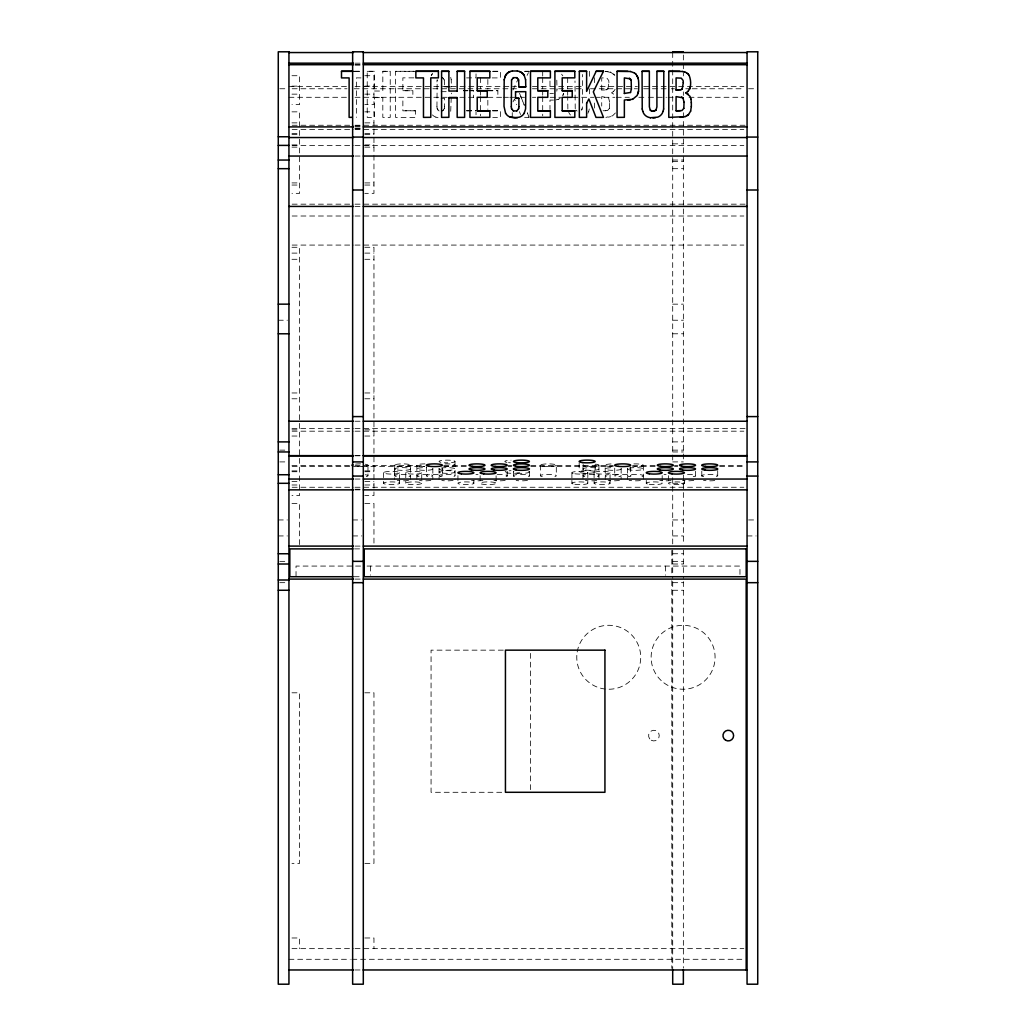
<?xml version="1.0" encoding="UTF-8"?>
<svg xmlns="http://www.w3.org/2000/svg" width="1036" height="1036" viewBox="0 0 1036 1036"><rect width="100%" height="100%" fill="white"/><g stroke="black" fill="none" stroke-linecap="round" stroke-linejoin="round"><path stroke-width="0.75" stroke-dasharray="5 3.75" d="M609.44 108.391L609.673 102.201M556.798 91.181L557.018 89.109M436.946 106.799L437.179 79.889M436.946 81.922L437.179 79.94M444.276 108.754L444.509 106.734M582.31 108.754L581.61 110.153L582.556 106.799L582.556 74.501M450.712 111.279L451.411 93.136M588.746 111.344L589.277 108.974M587.878 113.325L588.746 111.279M512.95 89.964L518.401 78.438M527.078 75.434L528.438 72.65M609.44 108.34L607.562 110.554L603.107 110.813M442.385 110.981L444.276 108.689M513.014 101.839L514.516 99.029L516.705 104.675M607.847 88.966L608.948 82.595M613.61 91.427L615.086 89.368M615.384 112.976L612.574 115.812L605.892 117.392M442.385 110.93L443.563 110.088M613.61 91.375L611.538 92.852L613.908 94.25M606.487 89.808L607.847 88.915M558.197 99.365L560.075 98.394M555.995 99.896L558.197 99.301M608.456 117.159L610.683 116.628M608.948 82.647L608.728 80.432L606.902 78.14L601.722 77.855L601.722 90.08L606.487 89.743M355.05 63.17L361.499 63.17M355.05 64.711L361.499 64.711M355.05 65.087L361.499 65.087M354.377 71.277L360.813 71.277M413.934 71.277L395.558 71.277L395.558 117.392L415.462 117.392L415.462 110.748L402.862 110.748M492.786 71.277L500.44 71.277L500.44 77.907L489.419 77.907M524.734 71.277L529.111 71.277M354.377 71.329L360.813 71.329M367.223 71.329L374.514 71.329M382.815 71.329L390.235 71.329M395.558 71.329L415.462 71.329M492.786 71.329L500.44 71.329M524.734 71.329L529.111 71.329M291.984 75.719L299.598 75.719L299.598 104.558L291.984 104.558M364.827 75.719L373.957 75.719L373.957 104.558L364.827 104.558M360.994 77.907L356.41 77.855L356.41 117.392M413.882 77.855L402.862 77.855L402.862 90.741L412.872 90.741M466.576 77.907L476.029 77.855L476.029 73.906M291.984 86.13L299.598 86.13M364.827 86.13L373.957 86.13M288.94 86.376L346.982 86.376M355.05 86.376L516.485 86.376M532.413 86.376L584.213 86.376M600.142 86.376L637.412 86.376M643.68 86.376L743.835 86.376M444.509 86.804L451.411 86.804M279.798 88.759L287.412 88.759M292.165 88.759L346.982 88.759M354.17 88.759L516.485 88.759M532.413 88.759L584.213 88.759M590.468 88.759L637.412 88.759M643.68 88.759L669.67 88.759M671.276 88.759L674.501 88.759M685.793 88.759L690.623 88.759M692.242 88.759L743.835 88.759M748.588 88.759L756.202 88.759M601.722 90.028L604.571 90.028M402.862 90.689L412.872 90.689L412.872 97.319M463.416 90.689L467.715 90.689M469.14 90.689L473.439 90.689L473.439 97.319M487.839 90.689L497.863 90.689L497.863 97.319M463.416 90.741L467.715 90.741M469.14 90.741L473.439 90.741M487.839 90.741L497.863 90.741M374.514 91.013L382.815 91.064L382.815 71.277L390.235 71.277L390.235 117.392L382.815 117.392L382.815 97.591L374.514 97.591L374.514 117.392L367.223 117.392L367.223 71.277L374.514 71.277L374.514 91.064M441.194 91.673L447.034 91.673M549.986 93.499L553.444 93.447M291.984 94.147L299.598 94.147M364.827 94.147L373.957 94.147M288.94 97.293L346.982 97.293M355.05 97.293L447.151 97.293M459.855 97.293L475.977 97.293M487.839 97.319L501.968 97.293M503.392 97.293L508.417 97.293M509.841 97.293L514.866 97.293M521.134 97.293L524.553 97.293M532.413 97.293L535.832 97.293M550.155 97.293L561.434 97.293M572.921 97.293L593.887 97.293M595.299 97.293L614.84 97.293M616.265 97.293L629.357 97.293M638.836 97.293L647.099 97.293M648.51 97.293L666.446 97.293M668.052 97.293L674.501 97.293M689.018 97.293L743.835 97.293M374.514 97.643L382.815 97.643M441.194 98.303L444.509 98.303L444.509 106.799M553.444 100.078L549.986 100.078L549.986 109.518M466.576 110.748L476.029 110.748M492.566 110.748L500.44 110.748L500.44 117.392L492.786 117.392M603.107 110.748L605.892 110.748M415.462 110.813L402.862 110.813L402.862 97.267M466.576 110.813L476.029 110.813M492.566 110.813L500.44 110.813M291.984 111.849L299.598 111.849L299.598 193.356L291.984 193.356M364.827 111.849L373.957 111.849L373.957 193.356L364.827 193.356M524.617 117.327L529.111 117.392L527.324 112.82L529.111 117.392M291.984 122.87L299.598 122.87M364.827 122.87L373.957 122.87M292.165 125.252L353.431 125.252M355.05 125.252L747.06 125.252M355.05 126.016L361.499 126.016M355.05 126.91L361.499 126.91M355.05 128.399L361.499 128.399M355.05 128.788L361.499 128.788M292.165 129.552L353.431 129.552M355.05 129.552L743.835 129.552M291.984 133.411L299.598 133.411M364.827 133.411L373.957 133.411M291.984 134.576L299.598 134.576M364.827 134.576L373.957 134.576M672.701 143.849L683.359 143.849M291.984 144.911L299.598 144.911M364.827 144.911L373.957 144.911M292.165 145.416L353.431 145.416M355.05 145.416L743.835 145.416M291.984 147.138L299.598 147.138M364.827 147.138L373.957 147.138M355.05 156.047L361.499 156.047M672.701 160.049L683.359 160.049M672.701 161.59L683.359 161.59M672.701 168.674L683.359 168.674M291.984 182.919L299.598 182.919M364.827 182.919L373.957 182.919M291.984 185.043L299.598 185.043M364.827 185.043L373.957 185.043M292.165 204.17L353.431 204.17M355.05 204.17L747.06 204.17M355.05 206.423L361.499 206.423M292.165 216.006L353.431 216.006M355.05 216.006L743.835 216.006M292.165 245.079L353.431 245.079M355.05 245.079L743.835 245.079M291.984 247.28L299.598 247.28L299.598 495.493L291.984 495.493M364.827 247.28L373.957 247.28L373.957 495.493L364.827 495.493M291.984 253.108L299.598 253.108M364.827 253.108L373.957 253.108M291.984 259.298L299.598 259.298M364.827 259.298L373.957 259.298M672.701 304.157L683.359 304.157M278.27 320.228L287.412 320.228M672.701 320.228L683.359 320.228M672.701 333.786L683.359 333.786M291.984 392.968L299.598 392.968M364.827 392.968L373.957 392.968M291.984 398.782L299.598 398.782M364.827 398.782L373.957 398.782M355.05 421.238L361.499 421.238M291.984 428.632L353.431 428.632M355.05 428.632L747.06 428.632M291.984 429.849L299.598 429.849M364.827 429.849L373.957 429.849M292.165 431.183L353.431 431.183M355.05 431.183L743.835 431.183M291.984 436.039L299.598 436.039M364.827 436.039L373.957 436.039M672.701 441.893L683.359 441.893M279.798 450.142L287.412 450.142M672.701 450.142L683.359 450.142M672.701 451.955L683.359 451.955M355.05 455.633L361.499 455.633M355.05 455.788L361.499 455.788M279.798 461.901L287.412 461.901M672.701 461.901L683.359 461.901M291.984 465.41L353.431 465.41M355.05 465.41L424.579 465.41M443.732 465.41L468.117 465.41M508.223 465.41L511.642 465.41M530.808 465.41L613.234 465.41M632.582 465.41L655.153 465.41M674.501 465.41L677.725 465.41M719.657 465.41L743.835 465.41M292.165 466.446L424.579 466.446M443.732 466.446L468.117 466.446M508.223 466.446L511.642 466.446M530.808 466.446L613.234 466.446M632.582 466.446L655.153 466.446M674.501 466.446L677.725 466.446M719.657 466.446L743.835 466.446M291.984 470.888L299.598 470.888M364.827 470.888L373.957 470.888M291.984 471.717L299.598 471.717M364.827 471.717L373.957 471.717M355.05 479.046L361.499 479.046M291.984 481.39L299.598 481.39M364.827 481.39L373.957 481.39M672.701 483.307L683.359 483.307M291.984 484.99L299.598 484.99M364.827 484.99L373.957 484.99M292.165 487.257L353.431 487.257M355.05 487.257L743.835 487.257M355.05 489.251L361.499 489.251M355.05 489.86L361.499 489.86M291.984 503.457L299.598 503.457L299.598 546.101M364.827 503.457L373.957 503.457L373.957 544.522M278.27 519.955L287.412 519.955M352.641 519.955L361.784 519.955M672.701 519.955L683.359 519.955M748.588 519.955L756.202 519.955M278.27 535.936L287.412 535.936M352.641 535.936L361.784 535.936M672.701 535.936L683.359 535.936M747.06 535.936L756.202 535.936M355.05 546.101L361.499 546.101M354.571 548.886L361.046 548.886M672.701 553.755L683.359 553.755M279.798 561.357L287.412 561.357M672.701 561.357L683.359 561.357M672.701 564.011L683.359 564.011M360.593 566.07L296.037 566.07L296.037 576.728M367.042 566.07L739.963 566.07L739.963 575.2M354.144 576.728L361.046 576.728M355.167 579.098L361.629 579.098M279.798 582.672L287.412 582.672M672.701 582.672L683.359 582.672M672.701 590.261L683.359 590.261M503.289 650.155L431.067 650.155L431.067 792.294L503.289 792.294M291.984 692.799L299.598 692.799L299.598 863.364L291.984 863.364M364.827 692.799L373.957 692.799L373.957 863.364L364.827 863.364M291.984 937.981L299.598 937.981L299.598 948.639M364.827 937.981L373.957 937.981L373.957 948.639M291.984 948.639L353.431 948.639M355.05 948.639L743.835 948.639M288.94 959.297L350.207 959.297M351.826 959.297L743.835 959.297M355.05 969.968L361.629 969.968M605.425 71.277L612.172 72.792M605.425 71.329L608.054 71.497M435.858 117.107L438.034 117.728M610.308 71.924L614.788 75.408M575.938 110.153L577.117 111.059M436.946 106.734L437.179 108.754L439.07 110.981M442.385 77.609L444.276 79.94M442.385 77.674L443.563 78.516M613.649 73.88L614.788 75.356M561.603 74.178L562.794 75.848M437.179 108.689L437.891 110.088M568.388 111.279L569.256 113.325A8.728 8.651 0 0 0 570.473 114.983M519.554 93.305L524.333 105.322L519.554 93.357M519.424 111.681L520.525 114.556M450.712 77.389L451.23 79.759M575.226 108.819L574.993 80.963M444.276 79.889L444.509 86.856L451.411 86.856L451.23 79.694M556.798 80.173L557.018 89.161M609.673 102.253L608.585 97.824L601.722 96.607L601.722 106.086M567.87 109.026L567.689 96.775M717.702 470.629L717.702 476.638M701.786 471.134L701.812 479.344M695.544 471.225L695.493 476.34M684.42 480.328L684.42 483.333A7.99 1.347 0 0 1 672.001 484.369A7.99 1.347 0 0 1 672.908 482.038A7.99 1.347 0 0 1 684.42 483.333M683.359 55.012L683.359 75.9M683.359 91.88L683.359 95.403M683.359 112.717L683.359 462.587M683.359 475.058L683.359 544.56M683.359 550.09L683.359 578.412M683.359 581.623L683.359 968.077M672.701 52.551L672.701 462.587M672.701 477.674L672.701 544.56M672.701 550.09L672.701 578.412M672.701 581.623L672.701 969.968M671.807 550.44L671.807 576.728M671.807 580.704L671.807 968.349M668.466 475.654L668.466 483.152M665.591 566.07L665.591 575.2M662.185 475.602L662.185 483.1M646.283 480.38L646.283 483.385M643.356 465.332L643.33 479.642M630.665 466.835L630.665 475.848M627.415 468.13L627.44 479.344M621.173 468.233L621.121 479.344M614.724 468.13L614.724 475.641M610.049 472.83A7.99 1.347 0 0 1 597.63 473.866A7.99 1.347 0 0 1 598.536 471.522A7.99 1.347 0 0 1 610.049 472.83L610.049 478.826M610.049 480.328L610.049 483.333A7.99 1.347 0 0 1 597.63 484.369A7.99 1.347 0 0 1 598.536 482.038A7.99 1.347 0 0 1 610.049 483.333M611.059 463.934A7.99 1.347 0 0 0 605.179 465.242L605.231 479.642M598.925 465.371L598.963 479.461M595.156 464.542L595.156 472.04A7.99 1.347 0 0 1 582.892 473.128A7.99 1.347 0 0 1 583.449 470.797A7.99 1.347 0 0 1 595.156 472.04M594.418 77.635L594.418 84.033M594.418 103.043L594.418 109.44M594.094 472.649L594.094 483.152M589.445 71.277L589.445 79.306M589.445 88.811L589.445 96.84M587.813 472.597L587.813 483.1M583.009 465.099L582.983 479.526M579.176 462.924L579.176 471.937M571.911 472.882L571.911 478.891M571.911 480.38L571.911 483.385M567.689 77.648L567.689 88.863M567.689 90.404L567.689 95.247M556.306 465.332A7.99 1.347 0 0 1 543.809 466.342A7.99 1.347 0 0 1 544.884 464.011A7.99 1.347 0 0 1 556.306 465.332L556.306 475.848M549.986 80.976L549.986 88.824M542.696 71.277L542.696 76.042M542.696 77.635L542.696 88.798M542.696 90.339L542.696 95.157M542.696 96.685L542.696 115.799M540.365 465.125L540.365 475.641M530.561 653.392L530.561 792.294M529.422 471.238L529.396 476.392M513.429 471.238L513.455 476.586M512.263 112.613L512.263 117.392M507.213 471.25L507.2 476.405M496.102 475.809L496.102 483.307A7.99 1.347 0 0 1 483.786 484.382A7.99 1.347 0 0 1 484.459 482.038A7.99 1.347 0 0 1 496.102 483.307M487.839 79.513L487.839 89.135M487.839 100.259L487.839 109.311M480.549 77.635L480.549 88.798M480.549 90.339L480.549 95.157M480.549 96.685L480.549 115.799M480.134 475.679L480.134 483.177M476.029 112.069L476.029 114.75M473.866 480.367L473.866 483.359A7.99 1.347 0 0 1 461.318 484.356A7.99 1.347 0 0 1 462.535 482.025A7.99 1.347 0 0 1 473.866 483.359M457.938 475.628L457.938 483.126M455.011 461.616L455.037 479.396M442.346 468.142L442.346 475.654M439.07 468.233L439.083 479.59M432.841 468.246L432.828 479.409M426.392 466.822L426.392 475.835M421.73 472.805A7.99 1.347 0 0 1 409.427 473.879A7.99 1.347 0 0 1 410.088 471.535A7.99 1.347 0 0 1 421.73 472.805L421.73 483.307A7.99 1.347 0 0 1 409.427 484.382A7.99 1.347 0 0 1 410.088 482.038A7.99 1.347 0 0 1 421.73 483.307M424.941 463.882A7.99 1.347 0 0 0 416.86 465.216L416.873 479.577M410.58 465.41A7.99 1.347 0 0 1 397.798 466.304A7.99 1.347 0 0 1 399.546 463.986A7.99 1.347 0 0 1 410.58 465.41L410.632 479.435M405.762 472.675L405.762 483.177M399.507 472.856A7.99 1.347 0 0 1 386.946 473.84A7.99 1.347 0 0 1 388.163 471.51A7.99 1.347 0 0 1 399.507 472.856L399.507 478.865M399.507 480.367L399.507 483.359A7.99 1.347 0 0 1 386.946 484.356A7.99 1.347 0 0 1 388.163 482.025A7.99 1.347 0 0 1 399.507 483.359M394.716 465.06L394.716 475.576M394.651 469.036L394.651 479.551M383.579 472.623L383.579 483.126M370.409 566.07L370.409 575.2M367.974 465.151L367.974 475.654M435.858 117.159A8.728 8.651 0 0 1 432.439 114.918M577.194 651.981A31.986 31.986 0 0 1 628.722 632.297A31.986 31.986 0 0 1 620.797 686.894A31.986 31.986 0 0 1 577 653.353M365.268 474.721A7.99 1.347 0 0 1 366.019 476.625M365.268 464.219A7.99 1.347 0 0 1 364.439 466.355M362.574 466.511A7.99 1.347 0 0 1 354.726 466.252M355.555 464.115A7.99 1.347 0 0 1 361.564 463.908M542.255 476.625A7.99 1.347 0 0 1 542.618 474.799A7.99 1.347 0 0 1 553.405 474.695A7.99 1.347 0 0 1 554.92 476.508M396.322 476.573A7.99 1.347 0 0 1 397.215 474.747A7.99 1.347 0 0 1 408.016 474.747A7.99 1.347 0 0 1 409.013 476.56M419.127 476.69A7.99 1.347 0 0 1 418.79 474.864A7.99 1.347 0 0 1 429.513 474.643A7.99 1.347 0 0 1 431.727 476.43M424.76 466.589A7.99 1.347 0 0 1 416.86 465.216M440.132 476.418A7.99 1.347 0 0 1 447.06 474.384A7.99 1.347 0 0 1 453.988 476.418M444.988 463.934A7.99 1.347 0 0 1 455.05 465.229A7.99 1.347 0 0 1 444.988 466.537M408.521 480.406A7.99 1.347 0 0 1 397.228 480.484M430.834 480.393A7.99 1.347 0 0 1 419.541 480.497M432.828 468.907A7.99 1.347 0 0 1 424.63 470.331A7.99 1.347 0 0 1 416.912 468.829A7.99 1.347 0 0 1 426.456 467.663M453.095 480.38A7.99 1.347 0 0 1 441.815 480.51M441.025 468.104A7.99 1.347 0 0 1 454.053 468.337A7.99 1.347 0 0 1 448.303 470.318A7.99 1.347 0 0 1 439.212 468.725M440.883 462.341A7.99 1.347 0 0 1 444.405 460.204A7.99 1.347 0 0 1 455.05 461.499A7.99 1.347 0 0 1 444.237 462.742M595.635 464.141A7.99 1.347 0 0 1 597.85 465.928A7.99 1.347 0 0 1 587.516 466.446A7.99 1.347 0 0 1 583.488 464.763M611.162 466.537A7.99 1.347 0 0 1 605.179 465.242M633.902 463.908A7.99 1.347 0 0 1 643.369 465.151A7.99 1.347 0 0 1 634.796 466.576M621.121 468.842A7.99 1.347 0 0 1 613.364 470.331A7.99 1.347 0 0 1 605.205 468.894A7.99 1.347 0 0 1 614.387 467.65M584.783 476.599A7.99 1.347 0 0 1 585.379 474.773A7.99 1.347 0 0 1 596.179 474.721A7.99 1.347 0 0 1 597.461 476.534M606.28 476.418A7.99 1.347 0 0 1 608.559 474.643A7.99 1.347 0 0 1 619.269 474.864A7.99 1.347 0 0 1 618.868 476.69M641.996 476.495A7.99 1.347 0 0 0 640.442 474.695A7.99 1.347 0 0 0 629.668 474.799A7.99 1.347 0 0 0 629.331 476.625A7.99 1.347 0 0 0 627.777 474.695A7.99 1.347 0 0 0 616.99 474.799A7.99 1.347 0 0 0 616.627 476.625M628.943 468.181A7.99 1.347 0 0 1 642.035 468.233A7.99 1.347 0 0 1 637.282 470.292A7.99 1.347 0 0 1 627.44 468.842M640.39 480.549A7.99 1.347 0 0 1 629.15 480.341M619.424 480.341A7.99 1.347 0 0 1 608.184 480.549M596.749 480.432A7.99 1.347 0 0 1 585.444 480.471M510.411 462.768A7.99 1.347 0 0 1 508.521 462.626M506.915 462.393A7.99 1.347 0 0 1 511.046 460.165M519.554 472.714A7.99 1.347 0 0 1 511.434 473.322A7.99 1.347 0 0 1 504.998 472.286M505.167 471.587A7.99 1.347 0 0 1 506.034 471.263M509.077 470.797A7.99 1.347 0 0 1 511.046 470.668M427.726 476.495A7.99 1.347 0 0 1 429.37 474.682A7.99 1.347 0 0 1 440.145 474.812A7.99 1.347 0 0 1 440.378 476.625M475.925 474.397A7.99 1.347 0 0 1 478.023 474.397M497.241 474.436A7.99 1.347 0 0 1 505.62 474.928A7.99 1.347 0 0 1 506.099 476.43M514.504 476.418A7.99 1.347 0 0 1 521.432 474.384A7.99 1.347 0 0 1 528.347 476.418M482.893 480.406A7.99 1.347 0 0 1 471.587 480.484M505.192 480.393A7.99 1.347 0 0 1 493.913 480.497M527.453 480.38A7.99 1.347 0 0 1 516.174 480.51M528.71 471.432A7.99 1.347 0 0 1 521.691 473.335A7.99 1.347 0 0 1 513.947 471.51M664.037 474.41A7.99 1.347 0 0 1 666.122 474.397M687.503 474.384A7.99 1.347 0 0 1 694.91 475.213A7.99 1.347 0 0 1 693.226 476.69M703.69 476.625A7.99 1.347 0 0 1 704.027 474.799A7.99 1.347 0 0 1 714.814 474.695A7.99 1.347 0 0 1 716.355 476.495M714.749 480.549A7.99 1.347 0 0 1 703.522 480.341M693.783 480.341A7.99 1.347 0 0 1 682.543 480.549M671.121 480.432A7.99 1.347 0 0 1 659.815 480.471M563.636 93.564L562.794 95.519L563.636 93.616M432.439 73.802A8.728 8.651 0 0 0 431.222 75.46A8.728 8.651 0 0 1 432.439 73.75M651.255 740.222A5.335 5.335 0 0 0 659.246 735.599A5.335 5.335 0 0 0 651.255 730.989A5.335 5.335 0 0 0 651.255 740.222M397.228 469.981A7.99 1.347 0 0 0 410.45 469.282A7.99 1.347 0 0 0 400.259 467.702A7.99 1.347 0 0 0 397.228 469.981M442.398 473.089A7.99 1.347 0 0 0 455.011 472.118A7.99 1.347 0 0 0 443.758 470.758A7.99 1.347 0 0 0 442.398 473.089M585.444 469.968A7.99 1.347 0 0 0 598.743 469.308A7.99 1.347 0 0 0 588.733 467.689A7.99 1.347 0 0 0 585.444 469.968M574.838 473.789A7.99 1.347 0 0 0 587.762 472.947A7.99 1.347 0 0 0 577 471.484A7.99 1.347 0 0 0 574.838 473.789M574.838 484.291A7.99 1.347 0 0 0 587.762 483.449A7.99 1.347 0 0 0 577 481.986A7.99 1.347 0 0 0 574.838 484.291M649.209 484.291A7.99 1.347 0 0 0 662.134 483.449A7.99 1.347 0 0 0 651.359 481.986A7.99 1.347 0 0 0 649.209 484.291M663.843 682.802A31.986 31.986 0 0 0 714.84 661.175A31.986 31.986 0 0 0 670.616 627.829A31.986 31.986 0 0 0 663.843 682.802"/><path stroke-width="1.5" d="M504.195 79.694L504.014 106.332L505.581 113.261M663.636 109.026L663.817 71.277L656.915 71.277L656.915 106.863L655.969 110.217L653.133 111.331L650.297 110.217L649.352 106.799L649.352 71.277L642.061 71.277L642.229 109.026M691.336 106.41L690.636 111.163M687.982 91.427C691.621 87.024 691.09 80.355 689.147 75.356M683.812 108.391L684.045 102.201M631.39 89.109L630.497 92.515M511.551 79.889L511.318 106.799M518.635 108.754L518.881 106.734M632.569 99.365L637.153 95.519L638.513 91.272A67.832 67.275 0 0 0 638.513 80.083L637.153 75.783M638.008 93.616L638.513 91.323M504.195 79.759L505.581 75.408A8.728 8.651 0 0 1 510.217 71.497L512.406 70.94M663.118 111.344L663.636 108.974M689.445 89.368L690.313 86.752M504.713 77.441L505.581 75.46A8.728 8.651 0 0 1 510.217 71.549M524.203 113.261L525.602 108.909L525.77 91.673L515.552 91.725M663.118 111.279L662.25 113.325A8.728 8.651 0 0 1 657.614 117.172L650.44 117.728M690.636 111.098L688.513 114.595L685.042 116.692M596.179 71.277L603.47 71.329L596.179 71.277L586.622 91.401L586.622 71.277L579.331 71.277L579.331 117.392L586.622 117.327L586.622 103.186M603.47 71.277L593.33 91.854L603.47 117.392L595.985 117.392L588.888 98.977L586.622 103.237M511.551 79.94L513.442 77.609M683.812 108.34L681.934 110.554L676.081 110.813L676.081 96.607L682.944 97.824L684.045 102.253M518.635 108.689L516.744 110.981M682.219 88.966L683.307 82.595M686.946 115.76L688.513 114.53M655.969 110.153L653.133 111.279M690.999 99.184L689.976 96.309L685.897 92.852L687.982 91.375M630.497 92.463L624.358 93.447M680.846 89.808L682.219 88.915M510.217 117.159L514.892 117.91L519.567 117.107A8.728 8.651 0 0 0 524.203 113.209M630.354 71.51L617.067 71.277L617.067 117.392L624.358 117.327L624.358 100.026L632.569 99.301M682.426 71.497L668.79 71.277L668.79 117.392L685.042 116.628M513.442 77.674L516.744 77.674M516.744 110.93L513.442 110.93M683.307 82.647L683.087 80.432L681.261 78.14L676.081 77.907L676.081 90.08L680.846 89.743M512.406 70.992L517.391 70.992M517.391 117.664L510.217 117.107A8.728 8.651 0 0 1 505.581 113.209M652.939 117.923L655.425 117.728M627.803 100.026L630.354 99.844M680.263 117.327L682.815 117.159M672.701 51.8L683.359 51.8M288.94 52.551L353.431 52.551M363.105 52.551L747.06 52.551M288.94 63.17L353.431 63.17M363.299 63.17L747.06 63.17M288.94 64.711L353.431 64.711M363.299 64.711L747.06 64.711M352.771 71.277L341.491 71.277L341.491 77.907L349.119 77.907L349.119 117.392L352.033 117.327M341.491 71.329L352.771 71.329M415.85 71.329L438.409 71.329M441.582 71.329L448.886 71.329M457.174 71.329L464.607 71.329M469.93 71.329L489.821 71.329M530.497 71.329L550.388 71.329M554.907 71.329L574.812 71.329M579.331 71.329L586.622 71.329M617.067 71.329L627.803 71.277M642.061 71.329L649.352 71.329M656.915 71.329L663.817 71.329M668.79 71.329L679.797 71.277M518.881 86.804L525.77 86.804M676.081 90.028L678.93 90.028M477.22 90.689L487.244 90.689L487.244 97.319L477.22 97.319L477.22 110.813L489.821 110.813M537.788 90.689L547.798 90.689L547.798 97.319L537.788 97.319L537.788 110.813L550.388 110.813M562.211 90.689L572.222 90.689L572.222 97.319L562.211 97.319L562.211 110.813L574.812 110.813M487.244 90.741L477.22 90.741L477.22 77.855L489.821 77.907L489.821 71.277L469.93 71.277L469.93 117.392L489.821 117.327L489.821 110.748L477.22 110.748M547.798 90.741L537.788 90.741L537.788 77.855L550.388 77.907L550.388 71.277L530.497 71.277L530.497 117.392L550.388 117.327L550.388 110.748L537.788 110.748M572.222 90.741L562.211 90.741L562.211 77.855L574.812 77.855L574.812 71.277L554.907 71.277L554.907 117.392L574.812 117.327L574.812 110.748L562.211 110.748M457.174 91.013L448.886 91.064L448.886 71.277L441.582 71.277L441.582 117.392L448.886 117.327L448.886 97.591L457.174 97.591L457.174 117.392L464.607 117.392L464.607 71.277L457.174 71.277L457.174 91.064M448.886 97.643L457.174 97.643M515.552 91.673L515.552 98.303L518.881 98.252L518.881 106.799M515.552 98.303L518.881 98.303M676.081 110.748L680.263 110.748M288.94 126.91L353.431 126.91M363.299 126.91L747.06 126.91M278.27 136.765L288.94 136.765M352.641 137.076L363.299 137.076M747.06 137.076L757.73 137.076M288.94 137.542L353.431 137.542M363.299 137.542L747.06 137.542M278.27 145.39L288.94 145.39M288.94 156.047L353.431 156.047M363.299 156.047L747.06 156.047M278.27 160.049L288.94 160.049M278.27 168.674L288.94 168.674M352.641 190.002L363.299 190.002M747.06 190.002L757.73 190.002M288.94 206.423L353.431 206.423M363.299 206.423L747.06 206.423M278.27 304.157L288.94 304.157M278.27 333.786L288.94 333.786M352.641 416.589L363.299 416.589M747.06 416.589L757.73 416.589M288.94 421.238L353.431 421.238M363.299 421.238L747.06 421.238M278.27 441.893L288.94 441.893M278.27 451.955L288.94 451.955M288.94 455.633L353.431 455.633M363.299 455.633L747.06 455.633M288.94 455.788L353.431 455.788M363.299 455.788L747.06 455.788M352.641 461.901L363.299 461.901M747.06 461.901L757.73 461.901M278.27 474.734L288.94 474.734M352.641 476.068L363.299 476.068M747.06 476.068L757.73 476.068M288.94 479.046L353.431 479.046M363.299 479.046L747.06 479.046M278.27 483.307L288.94 483.307M288.94 489.86L353.431 489.86M363.299 489.86L747.06 489.86M288.94 546.101L353.431 546.101M363.299 546.101L747.06 546.101M352.952 548.886L289.821 548.886L289.821 576.728L352.952 576.728M278.27 553.755L288.94 553.755M352.641 561.357L363.299 561.357M747.06 561.357L757.73 561.357M278.27 564.011L288.94 564.011M288.94 579.098L353.561 579.098M363.299 579.098L746.179 579.098L746.179 969.968M278.27 580.005L288.94 580.005M352.641 582.672L363.299 582.672M747.06 582.672L757.73 582.672M278.27 590.261L288.94 590.261M288.94 969.968L353.561 969.968M363.105 969.968L747.06 969.968M682.426 71.445L684.667 71.989M630.354 71.458L634.433 72.96M517.391 70.94L519.567 71.562A8.728 8.651 0 0 1 524.203 75.408L525.602 79.759M650.44 117.793L648.264 117.172A8.728 8.651 0 0 1 643.628 113.325L642.76 111.279M684.667 71.924L686.531 72.792M688.28 94.198L685.897 92.852M681.494 96.97L682.944 97.824M629.37 78.101L631.17 80.225M630.497 78.904L624.358 77.907L624.358 93.499M650.297 110.153L651.476 110.994M513.442 110.981L511.551 108.689M516.744 77.609L518.635 79.94M686.531 72.74L688.021 73.932M634.433 72.908L635.962 74.229M688.021 73.88L689.147 75.408M635.962 74.178L638.008 77.804M642.229 108.974L642.76 111.344M511.318 106.734L511.551 108.754M518.635 79.889L518.881 86.856L525.77 86.856L525.602 79.694M631.17 80.173L631.39 89.161M690.999 99.132L691.336 102.719M691.336 102.655L691.336 106.462M683.359 969.657L683.359 984.2L672.701 984.2L672.701 969.657M352.434 465.669A7.99 1.347 0 0 1 352.836 464.633M519.567 71.549A8.728 8.651 0 0 1 524.203 75.46M288.94 51.8L278.27 51.8L278.27 984.2L288.94 984.2L288.94 51.8M363.299 51.8L352.641 51.8L352.641 984.2L363.299 984.2L363.299 51.8M757.73 51.8L747.06 51.8L747.06 984.2L757.73 984.2L757.73 51.8M438.409 71.277L415.85 71.277L415.85 77.907L423.478 77.907L423.478 117.392L430.782 117.327L430.782 77.855L438.409 77.855L438.409 71.277M746.179 548.886L364.193 548.886L364.193 576.728L746.179 576.728L746.179 548.886M604.933 650.155L505.438 650.155L505.438 792.294L604.933 792.294L604.933 650.155M429.098 466.252A7.99 1.347 0 0 0 442.217 465.501A7.99 1.347 0 0 0 431.805 463.96A7.99 1.347 0 0 0 429.098 466.252M618.181 466.342A7.99 1.347 0 0 0 630.665 465.332A7.99 1.347 0 0 0 619.243 464.011A7.99 1.347 0 0 0 618.181 466.342M472.17 466.304A7.99 1.347 0 0 0 484.939 465.41A7.99 1.347 0 0 0 473.918 463.986A7.99 1.347 0 0 0 472.17 466.304M495.143 466.394A7.99 1.347 0 0 0 507.213 465.255A7.99 1.347 0 0 0 495.299 464.05A7.99 1.347 0 0 0 495.143 466.394M515.773 466.187A7.99 1.347 0 0 0 529.15 465.578A7.99 1.347 0 0 0 519.36 463.934A7.99 1.347 0 0 0 515.773 466.187M471.587 469.981A7.99 1.347 0 0 0 484.809 469.282A7.99 1.347 0 0 0 474.63 467.702A7.99 1.347 0 0 0 471.587 469.981M493.913 469.994A7.99 1.347 0 0 0 507.044 469.256A7.99 1.347 0 0 0 496.697 467.702A7.99 1.347 0 0 0 493.913 469.994M516.174 470.007A7.99 1.347 0 0 0 529.279 469.243A7.99 1.347 0 0 0 518.829 467.702A7.99 1.347 0 0 0 516.174 470.007M516.77 462.574A7.99 1.347 0 0 0 529.383 461.616A7.99 1.347 0 0 0 518.13 460.256A7.99 1.347 0 0 0 516.77 462.574M461.318 473.84A7.99 1.347 0 0 0 473.866 472.856A7.99 1.347 0 0 0 462.535 471.51A7.99 1.347 0 0 0 461.318 473.84M483.786 473.879A7.99 1.347 0 0 0 496.102 472.805A7.99 1.347 0 0 0 484.459 471.535A7.99 1.347 0 0 0 483.786 473.879M660.683 466.329A7.99 1.347 0 0 0 673.296 465.371A7.99 1.347 0 0 0 662.043 463.998A7.99 1.347 0 0 0 660.683 466.329M681.921 466.2A7.99 1.347 0 0 0 695.285 465.578A7.99 1.347 0 0 0 685.431 463.934A7.99 1.347 0 0 0 681.921 466.2M705.257 466.355A7.99 1.347 0 0 0 717.728 465.332A7.99 1.347 0 0 0 706.28 464.011A7.99 1.347 0 0 0 705.257 466.355M659.815 469.968A7.99 1.347 0 0 0 673.102 469.308A7.99 1.347 0 0 0 663.092 467.689A7.99 1.347 0 0 0 659.815 469.968M682.543 470.046A7.99 1.347 0 0 0 695.454 469.191A7.99 1.347 0 0 0 684.641 467.728A7.99 1.347 0 0 0 682.543 470.046M649.209 473.789A7.99 1.347 0 0 0 662.134 472.947A7.99 1.347 0 0 0 651.359 471.484A7.99 1.347 0 0 0 649.209 473.789M705.024 470.072A7.99 1.347 0 0 0 717.702 469.14A7.99 1.347 0 0 0 706.539 467.754A7.99 1.347 0 0 0 705.024 470.072M672.001 473.866A7.99 1.347 0 0 0 684.42 472.83A7.99 1.347 0 0 0 672.908 471.522A7.99 1.347 0 0 0 672.001 473.866M582.892 462.626A7.99 1.347 0 0 0 595.156 461.538A7.99 1.347 0 0 0 583.449 460.282A7.99 1.347 0 0 0 582.892 462.626M725.627 740.222A5.335 5.335 0 0 0 733.617 735.599A5.335 5.335 0 0 0 725.627 730.989A5.335 5.335 0 0 0 725.627 740.222"/></g></svg>
